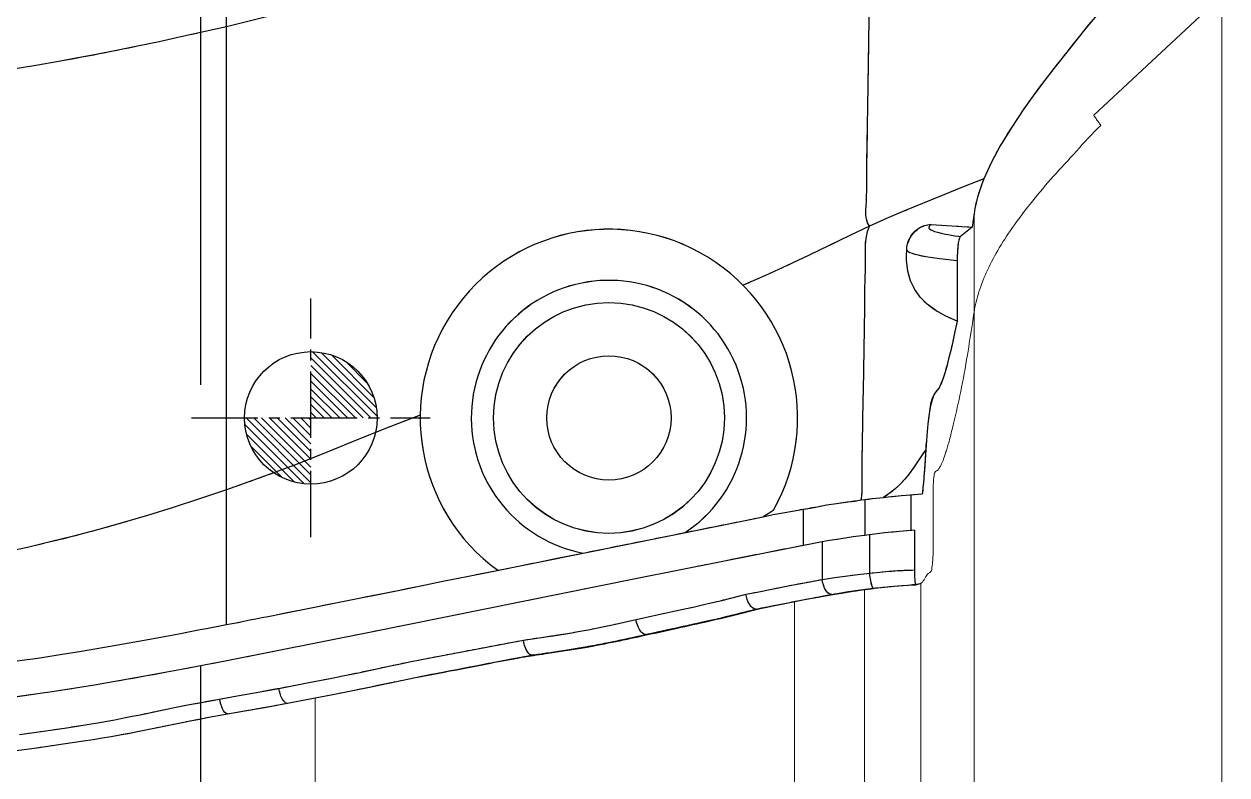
# Model space of a CAD drawing. Header units: inches. Extents: x 133169 to 134399, y -43543 to -42673.
# Drawn here: x 133832.87 to 133860.1, y -42893.86 to -42876.87 of the extents above; entities that cross this region are included whole.
import ezdxf

# ---------------------------------------------------------------- set-up
doc = ezdxf.new("R2010")
doc.units = ezdxf.units.IN
doc.header["$LTSCALE"] = 2
doc.header["$MEASUREMENT"] = 0
doc.linetypes.add('CENTER', pattern=[50.8, 31.75, -6.35, 6.35, -6.35])
doc.linetypes.add('CENTER2', pattern=[1.125, 0.75, -0.125, 0.125, -0.125])
for name, color, linetype in [('CAV-COR', 1, 'CONTINUOUS'), ('DEFAULT_1', 7, 'CENTER'), ('PIN', 4, 'CONTINUOUS')]:
    doc.layers.add(name, color=color, linetype=linetype)
doc.layers.add('PRODUCT', color=1, linetype='CONTINUOUS', lineweight=15)
doc.layers.add('枕位', color=75, linetype='CONTINUOUS', lineweight=15)

# ---------------------------------------------------------------- blocks, each defined once
blk = doc.blocks.new('20160812.091803')
at = {"layer": 'DEFAULT_1', "color": 2, "linetype": 'CENTER', "ltscale": 0.5}
blk.add_line((47.822, 0), (-47.822, 0), dxfattribs=at)
at = {"layer": 'PRODUCT', "linetype": 'ByBlock'}
for p, q in [((-42.177, -0.619), (-42.137, -0.851)), ((-41.934, -1.972), (-41.934, -1.974)), ((-41.934, -1.972), (-41.855, -2.392)), ((-41.651, -3.442), (-41.635, -3.517)), ((-40.842, -7.536), (-40.845, -7.514)), ((-39.762, -12.838), (-39.756, -12.865)), ((-37.543, -13.638), (-38.36, -13.638)), ((-38.282, -14.071), (-39.134, -14.071)), ((-38.121, -15.146), (-38.993, -15.146)), ((-37.324, -15.036), (-38.135, -15.036)), ((-31.662, -15.98), (-31.806, -15.98)), ((-31.662, -15.98), (-31.663, -15.98)), ((-39.26, -16.188), (-39.26, -16.189)), ((-38.018, -16.16), (-38.918, -16.16)), ((-37.218, -16.081), (-38.024, -16.081)), ((-31.914, -17.126), (-33.284, -17.126)), ((-31.157, -17.467), (-31.371, -17.2)), ((-30.858, -17.508), (-33.084, -17.508)), ((-21.463, -27.89), (-28.624, -20.216))]:
    blk.add_line(p, q, dxfattribs=at)
for radius in [2.613, 1.407]:
    blk.add_circle((-35.477, -9.246), radius, dxfattribs=at)
for radius, start, end in [(4.271, 240.6812, 143.872), (3.115, 213.6552, 169.1398)]:
    blk.add_arc((-35.477, -9.246), radius, start, end, dxfattribs=at)
for points, start_tangent, end_tangent in [([(-41.529, 16.168), (-42.181, 9.243), (-41.907, 5.064), (-41.117, 0.146)], (-0.207497, -0.978236), (0.187707, -0.982225)), ([(-38.961, -6.555), (-39.969, -1.534), (-41.108, 5.158), (-41.36, 8.479), (-41.11, 13.904)], (-0.197955, 0.980211), (0.128842, 0.991665)), ([(-26.619, -0.59), (-26.734, -0.074), (-26.85, 0.442), (-27.076, 1.487), (-27.287, 2.547), (-27.477, 3.622), (-27.654, 4.704), (-27.823, 5.792), (-27.979, 6.886), (-28.123, 7.987), (-28.245, 9.095), (-28.302, 9.652), (-28.354, 10.209), (-28.399, 10.767), (-28.446, 11.327), (-28.491, 11.887), (-28.467, 12.441)], (-0.213036, 0.977044), (0.151002, 0.988533)), ([(-37.101, -0.59), (-37.278, -0.068), (-37.45, 0.453), (-37.775, 1.501), (-38.073, 2.559), (-38.339, 3.625), (-38.575, 4.698), (-38.777, 5.778), (-38.943, 6.864), (-39.089, 7.955), (-39.17, 9.049), (-39.107, 10.146), (-39.044, 10.527)], (-0.321101, 0.947045), (0.188558, 0.982062)), ([(-42.317, 0.141), (-42.469, 0.893), (-42.613, 1.614), (-42.739, 2.321), (-42.848, 3.036), (-42.942, 3.706), (-43.003, 4.146)], (-0.19005, 0.981774), (-0.133926, 0.990991)), ([(-42.645, 4.092), (-42.568, 3.548)], (0.138635, -0.990344), (0.143696, -0.989622)), ([(-42.568, 3.548), (-42.497, 3.073), (-42.432, 2.65), (-42.369, 2.273), (-42.308, 1.936), (-42.25, 1.635), (-42.196, 1.364), (-42.145, 1.12), (-42.099, 0.898), (-42.056, 0.692), (-42.016, 0.497), (-41.979, 0.306), (-41.942, 0.119)], (0.143696, -0.989622), (0.186277, -0.982497)), ([(-42.351, 0.319), (-42.314, 0.128), (-42.278, -0.06), (-42.244, -0.245), (-42.211, -0.431), (-42.198, -0.501)], (0.194858, -0.980832), (0.174694, -0.984623)), ([(-42.198, -0.501), (-42.317, 0.141)], (-0.175026, 0.984564), (-0.19005, 0.981774)), ([(-41.942, 0.119), (-41.908, -0.066), (-41.874, -0.251), (-41.841, -0.438)], (0.186277, -0.982497), (0.175317, -0.984512)), ([(-41.117, 0.146), (-40.773, -1.612)], (0.187707, -0.982225), (0.194723, -0.980858)), ([(-42.198, -0.501), (-42.177, -0.619)], (0.174694, -0.984623), (0.173468, -0.984839)), ([(-42.178, -0.619), (-42.198, -0.503)], (-0.17418, 0.984714), (-0.175009, 0.984567)), ([(-42.177, -0.619), (-42.139, -0.549), (-42.015, -0.482)], (-0.16187, 0.986812), (0.94427, 0.329171)), ([(-42.015, -0.482), (-41.841, -0.438)], (0.94427, 0.329171), (0.98841, 0.151808)), ([(-41.841, -0.438), (-41.797, -0.684)], (0.175358, -0.984505), (0.174105, -0.984727)), ([(-42.14, -0.83), (-42.164, -0.693), (-42.178, -0.619)], (-0.173877, 0.984767), (-0.17418, 0.984714)), ([(-42.177, -0.619), (-42.134, -0.868), (-42.107, -1.022)], (0.17349, -0.984836), (0.173574, -0.984821)), ([(-41.797, -0.684), (-41.758, -0.904)], (0.174105, -0.984727), (0.175963, -0.984397)), ([(-40.155, -0.593), (-39.672, -0.592), (-38.562, -0.588), (-37.964, -0.589), (-37.736, -0.591), (-37.45, -0.59), (-37.101, -0.59)], (0.999996, -0.002672), (0.999992, -0.004111)), ([(-37.101, -0.59), (-36.55, -0.59), (-35.932, -0.59), (-35.27, -0.59), (-34.582, -0.59), (-33.855, -0.59), (-33.07, -0.59), (-32.203, -0.59), (-31.245, -0.59), (-30.202, -0.59), (-29.075, -0.59), (-27.874, -0.59), (-26.619, -0.59)], (1, 0.000648), (1, 0.000008)), ([(-35.41, -4.975), (-35.685, -4.258), (-36.181, -3.045), (-36.66, -1.824), (-37.101, -0.59)], (-0.342818, 0.939402), (-0.318552, 0.947905)), ([(-26.619, -0.59), (-25.68, -0.59), (-24.697, -0.59), (-23.671, -0.59), (-22.611, -0.59), (-21.524, -0.59), (-20.408, -0.59), (-19.269, -0.59), (-18.112, -0.59), (-16.939, -0.591), (-15.756, -0.59), (-14.565, -0.591), (-13.965, -0.589), (-13.359, -0.59)], (1, -0.000682), (0.999966, -0.008289)), ([(-22.276, -15.217), (-22.657, -14.019), (-23.041, -12.83), (-23.434, -11.649), (-23.828, -10.47), (-24.209, -9.275), (-24.586, -8.073), (-24.954, -6.861), (-25.305, -5.629), (-25.648, -4.388), (-25.979, -3.135), (-26.301, -1.868), (-26.619, -0.59)], (-0.302742, 0.953073), (-0.239295, 0.970947)), ([(-42.123, -0.929), (-42.137, -0.851)], (-0.172555, 0.985), (-0.172698, 0.984975)), ([(-42.107, -1.022), (-42.123, -0.929)], (-0.173692, 0.9848), (-0.172555, 0.985)), ([(-42.089, -1.121), (-42.107, -1.022)], (-0.174819, 0.984601), (-0.173692, 0.9848)), ([(-42.107, -1.022), (-42.094, -1.091), (-42.089, -1.121)], (0.173574, -0.984821), (0.174763, -0.984611)), ([(-41.758, -0.904), (-41.722, -1.103)], (0.175963, -0.984397), (0.178265, -0.983982)), ([(-42.071, -1.224), (-42.082, -1.162), (-42.089, -1.121)], (-0.175911, 0.984406), (-0.174819, 0.984601)), ([(-42.089, -1.121), (-42.071, -1.224)], (0.174763, -0.984611), (0.175997, -0.984391)), ([(-42.045, -1.369), (-42.071, -1.224)], (-0.177412, 0.984137), (-0.175911, 0.984406)), ([(-42.071, -1.224), (-42.058, -1.293)], (0.175997, -0.984391), (0.176748, -0.984256)), ([(-42.058, -1.293), (-42.045, -1.369)], (0.176748, -0.984256), (0.177536, -0.984114)), ([(-41.722, -1.103), (-41.689, -1.286), (-41.658, -1.456)], (0.178265, -0.983982), (0.181428, -0.983404)), ([(-42.032, -1.44), (-42.045, -1.369)], (-0.178125, 0.984008), (-0.177412, 0.984137)), ([(-42.045, -1.369), (-42.025, -1.476)], (0.177536, -0.984114), (0.178583, -0.983925)), ([(-41.988, -1.681), (-42.032, -1.44)], (-0.180409, 0.983592), (-0.178125, 0.984008)), ([(-42.025, -1.476), (-41.994, -1.649)], (0.178583, -0.983925), (0.180102, -0.983648)), ([(-41.658, -1.456), (-41.628, -1.618)], (0.181428, -0.983404), (0.182615, -0.983185)), ([(-41.628, -1.618), (-41.598, -1.775)], (0.182615, -0.983185), (0.183764, -0.98297)), ([(-40.773, -1.612), (-40.757, -1.691), (-39.714, -6.887)], (0.194723, -0.980858), (0.19783, -0.980236)), ([(-41.994, -1.649), (-41.965, -1.805)], (0.180102, -0.983648), (0.181313, -0.983425)), ([(-41.977, -1.742), (-41.988, -1.681)], (-0.180942, 0.983494), (-0.180409, 0.983592)), ([(-41.965, -1.805), (-41.977, -1.742)], (-0.181471, 0.983396), (-0.180942, 0.983494)), ([(-41.947, -1.904), (-41.965, -1.805)], (-0.182253, 0.983252), (-0.181471, 0.983396)), ([(-41.965, -1.805), (-41.964, -1.813), (-41.958, -1.842)], (0.181313, -0.983425), (0.181592, -0.983374)), ([(-41.958, -1.842), (-41.947, -1.904)], (0.181592, -0.983374), (0.182067, -0.983286)), ([(-41.934, -1.974), (-41.947, -1.904)], (-0.182777, 0.983154), (-0.182253, 0.983252)), ([(-41.947, -1.904), (-41.934, -1.972)], (0.182067, -0.983286), (0.182606, -0.983186)), ([(-41.934, -1.972), (-41.898, -1.895), (-41.774, -1.822), (-41.598, -1.775)], (-0.18081, 0.983518), (0.987787, 0.155809)), ([(-41.598, -1.775), (-41.574, -1.906)], (0.18454, -0.982825), (0.185452, -0.982653)), ([(-41.574, -1.906), (-41.52, -2.191)], (0.185452, -0.982653), (0.187426, -0.982279)), ([(-41.855, -2.392), (-41.781, -2.781), (-41.711, -3.139), (-41.644, -3.471)], (0.186506, -0.982454), (0.199872, -0.979822)), ([(-41.816, -2.6), (-41.855, -2.392)], (-0.187992, 0.98217), (-0.186522, 0.982451)), ([(-41.52, -2.191), (-41.495, -2.322)], (0.187426, -0.982279), (0.18837, -0.982098)), ([(-41.495, -2.322), (-41.445, -2.579)], (0.18837, -0.982098), (0.190476, -0.981692)), ([(-41.651, -3.442), (-41.723, -3.079), (-41.816, -2.6)], (-0.197595, 0.980284), (-0.187992, 0.98217)), ([(-41.445, -2.579), (-41.375, -2.934), (-41.309, -3.264)], (0.190476, -0.981692), (0.200408, -0.979713)), ([(-41.309, -3.264), (-41.288, -3.367)], (0.200408, -0.979713), (0.202707, -0.979239)), ([(-41.644, -3.471), (-41.579, -3.784)], (0.199872, -0.979822), (0.206557, -0.978435)), ([(-41.033, -6.569), (-41.213, -5.639), (-41.398, -4.667), (-41.613, -3.625), (-41.636, -3.517)], (-0.18872, 0.982031), (-0.19891, 0.980018)), ([(-41.635, -3.517), (-41.592, -3.728), (-41.411, -4.586), (-41.238, -5.446), (-41.073, -6.308), (-40.909, -7.17), (-40.842, -7.536)], (0.199029, -0.979994), (0.176499, -0.984301)), ([(-41.288, -3.367), (-41.272, -3.442)], (0.202707, -0.979239), (0.204316, -0.978905)), ([(-41.272, -3.442), (-41.244, -3.575)], (0.204316, -0.978905), (0.207049, -0.978331)), ([(-41.579, -3.784), (-41.514, -4.09), (-41.447, -4.404)], (0.206557, -0.978435), (0.207983, -0.978133)), ([(-41.244, -3.575), (-41.179, -3.879), (-41.112, -4.194)], (0.207049, -0.978331), (0.208387, -0.978047)), ([(-41.112, -4.194), (-41.041, -4.531), (-40.967, -4.898), (-40.888, -5.301), (-40.803, -5.747), (-40.709, -6.241), (-40.607, -6.773)], (0.208387, -0.978047), (0.185043, -0.98273)), ([(-41.045, -6.447), (-40.944, -6.979)], (0.188208, -0.982129), (0.184962, -0.982746)), ([(-40.903, -7.267), (-41.033, -6.569)], (-0.178283, 0.983979), (-0.18872, 0.982031)), ([(-40.607, -6.773), (-40.507, -7.313)], (0.185043, -0.98273), (0.179139, -0.983824)), ([(-38.926, -6.728), (-38.961, -6.555)], (-0.197987, 0.980205), (-0.197955, 0.980211)), ([(-38.662, -8.034), (-38.887, -6.925), (-38.926, -6.728)], (-0.198051, 0.980192), (-0.197987, 0.980205)), ([(-40.944, -6.979), (-40.869, -7.38)], (0.184962, -0.982746), (0.179689, -0.983723)), ([(-39.714, -6.887), (-39.675, -7.084), (-39.663, -7.143)], (0.19783, -0.980236), (0.197845, -0.980233)), ([(-40.819, -7.814), (-40.903, -7.267)], (-0.14585, 0.989307), (-0.163856, 0.986484)), ([(-40.865, -7.481), (-40.866, -7.476), (-40.903, -7.267)], (-0.17464, 0.984632), (-0.178283, 0.983979)), ([(-40.845, -7.514), (-40.807, -7.43), (-40.682, -7.355), (-40.508, -7.31)], (-0.132059, 0.991242), (0.991017, 0.133735)), ([(-40.507, -7.313), (-40.46, -7.629)], (0.150168, -0.98866), (0.144296, -0.989535)), ([(-39.663, -7.143), (-39.151, -9.678)], (0.197845, -0.980233), (0.197704, -0.980262)), ([(-40.869, -7.38), (-40.845, -7.514)], (0.179689, -0.983723), (0.178643, -0.983914)), ([(-40.865, -7.481), (-40.864, -7.485), (-40.842, -7.596), (-40.827, -7.667), (-40.842, -7.536)], (0.184237, -0.982882), (-0.130962, 0.991387)), ([(-40.845, -7.514), (-40.798, -7.832)], (0.149705, -0.988731), (0.144072, -0.989567)), ([(-40.561, -9.32), (-40.696, -8.609), (-40.819, -7.814)], (-0.20043, 0.979708), (-0.14585, 0.989307)), ([(-40.798, -7.832), (-40.744, -8.2)], (0.144072, -0.989567), (0.151277, -0.988491)), ([(-40.46, -7.629), (-40.406, -7.995), (-40.339, -8.408)], (0.144296, -0.989535), (0.170565, -0.985346)), ([(-38.536, -8.659), (-38.662, -8.034)], (-0.197969, 0.980208), (-0.198051, 0.980192)), ([(-40.744, -8.2), (-40.675, -8.62), (-40.598, -9.041)], (0.151277, -0.988491), (0.188995, -0.981978)), ([(-40.339, -8.408), (-40.263, -8.824), (-40.185, -9.209)], (0.170565, -0.985346), (0.204244, -0.97892)), ([(-38.405, -9.31), (-38.536, -8.659)], (-0.197804, 0.980242), (-0.197969, 0.980208)), ([(-40.598, -9.041), (-40.52, -9.432), (-40.446, -9.779), (-40.41, -9.94)], (0.188995, -0.981978), (0.217069, -0.976156)), ([(-40.185, -9.209), (-40.112, -9.553), (-40.044, -9.858)], (0.204244, -0.97892), (0.218725, -0.975787)), ([(-40.419, -9.989), (-40.561, -9.32)], (-0.213367, 0.976972), (-0.20043, 0.979708)), ([(-38.332, -9.672), (-38.342, -9.624), (-38.405, -9.31)], (-0.197677, 0.980267), (-0.197804, 0.980242)), ([(-39.151, -9.678), (-38.646, -12.184)], (0.197704, -0.980262), (0.197108, -0.980382)), ([(-38.07, -10.973), (-38.332, -9.672)], (-0.197215, 0.98036), (-0.197677, 0.980267)), ([(-40.242, -10.787), (-40.419, -9.989)], (-0.215638, 0.976473), (-0.213367, 0.976972)), ([(-40.41, -9.94), (-40.377, -10.086)], (0.217069, -0.976156), (0.218293, -0.975883)), ([(-40.377, -10.086), (-40.344, -9.997), (-40.22, -9.913), (-40.044, -9.858)], (-0.203639, 0.979046), (0.984487, 0.175456)), ([(-40.044, -9.858), (-40.011, -10.004)], (0.218721, -0.975787), (0.218842, -0.97576)), ([(-40.011, -10.004), (-39.969, -10.192), (-39.899, -10.511), (-39.832, -10.822), (-39.76, -11.151), (-39.673, -11.525), (-39.572, -11.936), (-39.469, -12.348)], (0.218842, -0.97576), (0.2419, -0.970301)), ([(-40.377, -10.086), (-40.303, -10.419), (-40.234, -10.735), (-40.167, -11.046), (-40.094, -11.377), (-40.007, -11.756), (-39.905, -12.17), (-39.803, -12.578)], (0.218262, -0.97589), (0.241569, -0.970384)), ([(-40.377, -10.086), (-40.262, -10.615), (-40.023, -11.739), (-39.926, -12.137), (-39.825, -12.535)], (0.225346, -0.974279), (0.243917, -0.969796)), ([(-40.084, -11.501), (-40.242, -10.787)], (-0.221403, 0.975182), (-0.215638, 0.976473)), ([(-37.96, -11.517), (-38.07, -10.973)], (-0.197045, 0.980394), (-0.197215, 0.98036)), ([(-39.912, -12.225), (-40.084, -11.501)], (-0.243152, 0.969988), (-0.221403, 0.975182)), ([(-37.716, -12.733), (-37.798, -12.326), (-37.96, -11.517)], (-0.19496, 0.980811), (-0.197045, 0.980394)), ([(-39.793, -12.692), (-39.912, -12.225)], (-0.245121, 0.969493), (-0.243152, 0.969988)), ([(-38.646, -12.184), (-38.586, -12.484), (-38.36, -13.638)], (0.197108, -0.980382), (0.182596, -0.983188)), ([(-39.829, -12.493), (-39.821, -12.544)], (-0.293723, 0.95589), (-0.366207, 0.930533)), ([(-39.825, -12.507), (-39.829, -12.493)], (-0.290355, 0.956919), (-0.311071, 0.950387)), ([(-39.829, -12.493), (-39.809, -12.597), (-39.795, -12.667)], (0.178254, -0.983984), (0.195004, -0.980802)), ([(-39.803, -12.58), (-39.816, -12.539), (-39.825, -12.507)], (-0.33901, 0.940783), (-0.290355, 0.956919)), ([(-39.803, -12.579), (-39.769, -12.487)], (-0.187515, 0.982262), (0.640603, 0.767872)), ([(-39.769, -12.487), (-39.645, -12.4), (-39.469, -12.345)], (0.640603, 0.767872), (0.983878, 0.178841)), ([(-39.469, -12.348), (-39.445, -12.469), (-39.418, -12.604), (-39.389, -12.75), (-39.358, -12.906), (-39.325, -13.07), (-39.291, -13.241), (-39.255, -13.424), (-39.217, -13.622)], (0.200419, -0.97971), (0.187163, -0.982329)), ([(-31.138, -15.139), (-31.417, -14.556), (-31.706, -13.962), (-32.261, -12.77), (-32.439, -12.365)], (-0.422933, 0.906161), (-0.39635, 0.9181)), ([(-39.825, -12.535), (-39.822, -12.565)], (-0.372301, 0.928112), (0.217583, -0.976042)), ([(-39.806, -12.638), (-39.82, -12.574), (-39.822, -12.565)], (-0.21747, 0.976067), (-0.2196, 0.97559)), ([(-39.794, -12.692), (-39.806, -12.638)], (-0.216108, 0.976369), (-0.21747, 0.976067)), ([(-39.803, -12.58), (-39.779, -12.696), (-39.753, -12.832), (-39.724, -12.979), (-39.692, -13.136), (-39.66, -13.299), (-39.626, -13.469), (-39.591, -13.65)], (0.198584, -0.980084), (0.190039, -0.981776)), ([(-39.795, -12.667), (-39.788, -12.704), (-39.777, -12.76)], (0.195004, -0.980802), (0.187086, -0.982344)), ([(-39.756, -12.865), (-39.765, -12.824), (-39.777, -12.768), (-39.791, -12.705), (-39.794, -12.692)], (-0.209813, 0.977742), (-0.216108, 0.976369)), ([(-39.777, -12.76), (-39.762, -12.838)], (0.187086, -0.982344), (0.201, -0.979591)), ([(-37.666, -12.989), (-37.716, -12.733)], (-0.192034, 0.981388), (-0.19496, 0.980811)), ([(-37.568, -12.97), (-37.645, -12.853), (-37.716, -12.733)], (-0.567097, 0.823651), (-0.49523, 0.868762)), ([(-39.738, -12.952), (-39.762, -12.838)], (-0.203776, 0.979017), (-0.206753, 0.978393)), ([(-37.625, -13.199), (-37.666, -12.989)], (-0.188682, 0.982038), (-0.192034, 0.981388)), ([(-37.543, -13.638), (-37.625, -13.199)], (-0.178894, 0.983868), (-0.188682, 0.982038)), ([(-39.536, -13.989), (-39.644, -13.42)], (-0.177532, 0.984115), (-0.192206, 0.981355)), ([(-39.591, -13.65), (-39.553, -13.847), (-39.513, -14.062), (-39.471, -14.291)], (0.190039, -0.981776), (0.174058, -0.984735)), ([(-39.217, -13.622), (-39.176, -13.838), (-39.134, -14.071)], (0.187163, -0.982329), (0.174326, -0.984688)), ([(-38.36, -13.638), (-38.141, -14.985), (-38.135, -15.036)], (0.1826, -0.983187), (0.129641, -0.991561)), ([(-37.467, -14.071), (-37.543, -13.638)], (-0.165756, 0.986167), (-0.178894, 0.983868)), ([(-39.51, -14.136), (-39.536, -13.989)], (-0.172807, 0.984956), (-0.177532, 0.984115)), ([(-39.449, -14.497), (-39.51, -14.136)], (-0.159868, 0.987138), (-0.172807, 0.984956)), ([(-39.471, -14.291), (-39.433, -14.2), (-39.309, -14.119), (-39.134, -14.071)], (-0.134043, 0.990976), (0.990869, 0.134828)), ([(-39.134, -14.071), (-39.092, -14.353), (-39.056, -14.621), (-39.023, -14.88), (-38.993, -15.146)], (0.1547, -0.987961), (0.104062, -0.994571)), ([(-37.392, -14.546), (-37.467, -14.071)], (-0.147461, 0.989068), (-0.165756, 0.986167)), ([(-39.471, -14.291), (-39.43, -14.536), (-39.394, -14.77), (-39.362, -14.997), (-39.332, -15.227)], (0.174057, -0.984736), (0.117359, -0.99309)), ([(-39.367, -15.043), (-39.449, -14.497)], (-0.138148, 0.990412), (-0.159868, 0.987138)), ([(-37.366, -14.722), (-37.392, -14.546)], (-0.139676, 0.990197), (-0.147461, 0.989068)), ([(-37.324, -15.036), (-37.345, -14.877), (-37.366, -14.722)], (-0.124816, 0.99218), (-0.139676, 0.990197)), ([(-37.334, -14.955), (-37.215, -14.972), (-37.079, -14.979), (-37.005, -14.98)], (0.979934, -0.199324), (0.99998, -0.006266)), ([(-39.305, -15.536), (-39.367, -15.043)], (-0.105578, 0.994411), (-0.138148, 0.990412)), ([(-39.332, -15.227), (-39.287, -15.201), (-39.162, -15.171), (-38.993, -15.146)], (0.026689, 0.999644), (0.99329, 0.115652)), ([(-39.332, -15.227), (-39.309, -15.446)], (0.117299, -0.993097), (0.100039, -0.994984)), ([(-38.993, -15.146), (-38.968, -15.376)], (0.117042, -0.993127), (0.099746, -0.995013)), ([(-38.135, -15.036), (-38.024, -16.081)], (0.129641, -0.991561), (0.081883, -0.996642)), ([(-37.311, -15.146), (-37.324, -15.036)], (-0.119662, 0.992815), (-0.124816, 0.99218)), ([(-37.258, -15.63), (-37.311, -15.146)], (-0.098064, 0.99518), (-0.119662, 0.992815)), ([(-37.005, -14.98), (-36.767, -14.978), (-36.207, -14.981), (-35.698, -14.989), (-35.11, -14.999), (-34.865, -15.004), (-34.58, -15.009), (-34.23, -15.014), (-33.84, -15.02), (-33.41, -15.027), (-32.936, -15.035), (-32.673, -15.038), (-32.393, -15.042), (-32.099, -15.049), (-31.796, -15.051), (-31.482, -15.057), (-31.315, -15.083), (-31.138, -15.139)], (0.99998, -0.006266), (0.923868, -0.382712)), ([(-31.138, -15.139), (-31.016, -15.081), (-30.877, -15.06), (-30.571, -15.071), (-30.261, -15.079), (-29.95, -15.08), (-29.635, -15.085), (-29.315, -15.092), (-28.655, -15.101), (-27.945, -15.113), (-27.201, -15.124), (-26.429, -15.136), (-25.634, -15.149), (-24.814, -15.161), (-23.981, -15.174), (-23.138, -15.193), (-22.712, -15.208), (-22.276, -15.217)], (0.805859, 0.592107), (0.999972, -0.007536)), ([(-30.707, -16.135), (-30.72, -16.105), (-30.92, -15.627), (-31.138, -15.139)], (-0.383047, 0.923729), (-0.423352, 0.905965)), ([(-39.309, -15.446), (-39.29, -15.644), (-39.276, -15.829), (-39.266, -16.008)], (0.100039, -0.994984), (0.04441, -0.999013)), ([(-38.968, -15.376), (-38.949, -15.584), (-38.934, -15.778), (-38.924, -15.969)], (0.099746, -0.995013), (0.042689, -0.999088)), ([(-36.982, -15.832), (-37.112, -15.688), (-37.275, -15.459)], (-0.703038, 0.711152), (-0.529049, 0.848592)), ([(-39.267, -16.008), (-39.305, -15.536)], (-0.051944, 0.99865), (-0.105578, 0.994411)), ([(-37.242, -15.792), (-37.258, -15.63)], (-0.09117, 0.995835), (-0.098064, 0.99518)), ([(-39.266, -16.008), (-39.26, -16.188)], (0.04441, -0.999013), (0.029169, -0.999574)), ([(-39.26, -16.188), (-39.265, -16.042)], (-0.028172, 0.999603), (-0.047284, 0.998882)), ([(-38.924, -15.969), (-38.918, -16.16)], (0.042689, -0.999088), (0.027821, -0.999613)), ([(-37.218, -16.081), (-37.242, -15.792)], (-0.079344, 0.996847), (-0.09117, 0.995835)), ([(-36.196, -16.414), (-36.568, -16.166), (-36.92, -15.892), (-36.982, -15.832)], (-0.824372, 0.566048), (-0.703038, 0.711152)), ([(-33.284, -17.126), (-32.9, -16.449), (-32.374, -16.071), (-31.824, -15.979)], (0.36577, 0.930705), (0.999997, -0.002349)), ([(-31.662, -15.983), (-31.708, -16.014), (-31.768, -16.167), (-31.822, -16.415), (-31.87, -16.737), (-31.914, -17.126)], (-0.978827, -0.204687), (-0.099848, -0.995003)), ([(-31.662, -15.98), (-31.419, -16.038)], (0.999996, -0.002967), (0.892402, -0.451241)), ([(-31.419, -16.038), (-31.222, -16.202), (-31.147, -16.324)], (0.892402, -0.451241), (0.443872, -0.89609)), ([(-38.918, -16.16), (-39.089, -16.164), (-39.214, -16.175), (-39.26, -16.189)], (-1, 0), (0.041511, -0.999138)), ([(-39.26, -16.189), (-39.25, -16.236), (-39.232, -16.28), (-39.21, -16.321), (-39.168, -16.358), (-39.11, -16.393), (-39.055, -16.426), (-39.015, -16.456), (-38.99, -16.485), (-38.945, -16.535)], (0.041511, -0.999138), (0.833361, -0.552729)), ([(-38.024, -16.081), (-38.018, -16.16)], (0.081883, -0.996642), (0.07859, -0.996907)), ([(-37.211, -16.16), (-37.218, -16.081)], (-0.076195, 0.997093), (-0.079344, 0.996847)), ([(-37.199, -16.333), (-37.211, -16.16)], (-0.069386, 0.99759), (-0.076195, 0.997093)), ([(-31.147, -16.324), (-31.111, -16.423), (-31.1, -16.539)], (0.444499, -0.895779), (-0.063857, -0.997959)), ([(-30.066, -17.731), (-30.325, -17.068), (-30.707, -16.135)], (-0.355672, 0.934611), (-0.383047, 0.923729)), ([(-38.945, -16.535), (-38.866, -16.556)], (0.833361, -0.552729), (0.988006, -0.154413)), ([(-38.866, -16.556), (-38.693, -16.574), (-38.434, -16.583), (-38.178, -16.585), (-37.945, -16.585), (-37.736, -16.585), (-37.547, -16.585), (-37.376, -16.585), (-37.221, -16.585), (-37.076, -16.585), (-36.943, -16.588), (-36.835, -16.597)], (0.98799, -0.154518), (0.994478, -0.104946)), ([(-36.196, -16.414), (-36.433, -16.399), (-36.66, -16.385), (-36.87, -16.37), (-37.053, -16.353), (-37.199, -16.333)], (-0.997914, 0.064559), (-0.986389, 0.164428)), ([(-36.835, -16.597), (-36.733, -16.615), (-36.69, -16.636), (-36.663, -16.681), (-36.637, -16.703), (-36.604, -16.726), (-36.566, -16.749), (-36.517, -16.774), (-36.458, -16.8), (-36.384, -16.827), (-36.294, -16.857), (-36.192, -16.89), (-36.072, -16.925), (-35.934, -16.962), (-35.779, -17.002), (-35.603, -17.045)], (0.994442, -0.105284), (0.972448, -0.233121)), ([(-33.284, -17.126), (-33.948, -16.981), (-34.466, -16.844), (-34.795, -16.716), (-34.957, -16.597), (-35.381, -16.492), (-36.196, -16.414)], (-0.980857, 0.194731), (-0.997897, 0.064815)), ([(-31.1, -16.539), (-31.18, -16.488), (-31.252, -16.611)], (-0.466764, 0.884382), (-0.252809, -0.967516)), ([(-31.1, -16.539), (-31.119, -16.842), (-31.138, -17.152), (-31.157, -17.467)], (-0.063857, -0.997959), (-0.059504, -0.998228)), ([(-31.252, -16.611), (-31.315, -16.859), (-31.371, -17.2)], (-0.252809, -0.967516), (-0.136524, -0.990637)), ([(-35.603, -17.045), (-34.88, -17.206), (-34.052, -17.358), (-33.338, -17.471)], (0.972462, -0.23306), (0.988905, -0.148552)), ([(-31.371, -17.2), (-31.409, -17.177), (-31.482, -17.158), (-31.591, -17.142), (-31.738, -17.131), (-31.914, -17.126)], (-0.624346, 0.781148), (-1, 0)), ([(-33.338, -17.471), (-33.084, -17.508)], (0.988905, -0.148552), (0.989495, -0.144567)), ([(-33.084, -17.508), (-32.623, -17.618), (-32.132, -17.811), (-31.626, -18.08), (-31.105, -18.422), (-30.568, -18.831), (-30.012, -19.301), (-29.439, -19.824), (-28.855, -20.378)], (0.989495, -0.144567), (0.677695, -0.735343)), ([(-30.858, -17.508), (-30.958, -17.495), (-31.058, -17.481), (-31.157, -17.467)], (-0.990688, 0.136153), (-0.990434, 0.137991)), ([(-30.066, -17.731), (-30.475, -17.589), (-30.858, -17.508)], (-0.926547, 0.376178), (-0.990688, 0.136153)), ([(-23.594, -23.115), (-24.732, -21.832), (-26.104, -20.512), (-27.564, -19.317), (-28.914, -18.349), (-30.066, -17.731)], (-0.63497, 0.772536), (-0.926533, 0.376214)), ([(-28.855, -20.378), (-28.778, -20.324), (-28.701, -20.27), (-28.624, -20.216)], (0.816874, 0.576816), (0.822035, 0.569437))]:
    blk.add_spline(points, degree=3, dxfattribs=dict(at, start_tangent=start_tangent, end_tangent=end_tangent))

msp = doc.modelspace()

# ---------------------------------------------------------------- hatches: boundary and pattern name
at = {"layer": 'PIN', "linetype": 'Continuous'}
h = msp.add_hatch(dxfattribs=at)
h.set_pattern_fill('ANSI31', color=3, angle=90, style=0)
h.set_pattern_definition([(135, (134044.64606, -42900.02196), (-0.08838835, -0.08838835), [])])
h.paths.add_polyline_path([(133839.364, -42885.782), (133837.864, -42885.782, 0.414214), (133839.364, -42887.282)])
h.paths.add_polyline_path([(133839.364, -42884.282), (133839.364, -42885.782), (133840.864, -42885.782, 0.414214)])

# ---------------------------------------------------------------- linework, layer by layer
at = {"layer": 'CAV-COR', "linetype": 'ByBlock'}
for p, q in [((133851.968, -42878.738), (133852.035, -42874.507)), ((133837.454, -42876.925), (133836.425, -42877.155)), ((133833.182, -42877.793), (133832.356, -42877.929)), ((133851.957, -42879.581), (133851.968, -42878.738)), ((133851.947, -42880.012), (133851.957, -42879.581)), ((133854.372, -42881.163), (133854.331, -42881.463)), ((133852.003, -42881.444), (133851.561, -42881.654)), ((133853.403, -42881.406), (133854.331, -42881.463)), ((133854.331, -42881.463), (133854.064, -42881.677)), ((133852.844, -42882.13), (133852.851, -42881.946)), ((133852.878, -42882.014), (133852.917, -42882.034)), ((133853.99, -42882.22), (133853.99, -42883.59)), ((133851.869, -42885.168), (133851.898, -42883.293)), ((133851.864, -42885.376), (133851.869, -42885.168)), ((133851.847, -42886.35), (133851.864, -42885.376)), ((133851.843, -42886.696), (133851.847, -42886.35)), ((133853.278, -42886.502), (133853.249, -42886.966)), ((133837.455, -42887.562), (133837.454, -42887.407)), ((133837.454, -42888.119), (133837.455, -42887.562)), ((133851.9, -42887.63), (133851.9, -42888.44)), ((133852.945, -42887.523), (133852.945, -42888.33)), ((133849.597, -42888.022), (133849.824, -42887.972)), ((133850.502, -42887.849), (133850.502, -42888.666)), ((133837.452, -42888.502), (133837.454, -42888.119)), ((133853.024, -42888.324), (133853.024, -42889.223)), ((133837.452, -42888.79), (133837.452, -42888.502)), ((133850.935, -42888.588), (133850.935, -42889.44)), ((133852.01, -42888.426), (133852.01, -42889.299)), ((133837.457, -42890.247), (133837.452, -42888.79)), ((133843.316, -42889.289), (133845.523, -42888.842)), ((133851.217, -42889.398), (133851.397, -42889.373)), ((133851.397, -42889.373), (133851.572, -42889.35)), ((133851.572, -42889.35), (133851.744, -42889.329)), ((133851.744, -42889.329), (133852.089, -42889.29)), ((133846.751, -42889.415), (133840.692, -42890.637)), ((133849.468, -42889.724), (133850.165, -42889.585)), ((133850.165, -42889.585), (133850.418, -42889.536)), ((133850.418, -42889.536), (133850.702, -42889.482)), ((133850.702, -42889.482), (133850.935, -42889.44)), ((133851.634, -42889.7), (133851.785, -42889.678)), ((133852.198, -42889.632), (133852.348, -42889.616)), ((133852.348, -42889.616), (133852.496, -42889.601)), ((133852.496, -42889.601), (133852.568, -42889.594)), ((133852.568, -42889.594), (133852.768, -42889.576)), ((133852.768, -42889.576), (133852.882, -42889.566)), ((133848.662, -42889.912), (133849.212, -42889.774)), ((133849.212, -42889.774), (133849.333, -42889.75)), ((133849.333, -42889.75), (133849.468, -42889.724)), ((133849.418, -42890.117), (133850.575, -42889.887)), ((133850.453, -42889.908), (133850.711, -42889.859)), ((133850.711, -42889.859), (133851, -42889.804)), ((133851, -42889.804), (133851.155, -42889.776)), ((133851.479, -42889.723), (133851.634, -42889.7)), ((133847.164, -42890.251), (133847.792, -42890.114)), ((133847.792, -42890.114), (133848.015, -42890.065)), ((133848.015, -42890.065), (133848.26, -42890.009)), ((133848.756, -42890.28), (133849.176, -42890.178)), ((133849.034, -42890.211), (133849.307, -42890.143)), ((133849.176, -42890.178), (133849.418, -42890.117)), ((133849.307, -42890.143), (133849.443, -42890.109)), ((133849.425, -42890.114), (133849.418, -42890.117)), ((133849.431, -42890.112), (133849.425, -42890.114)), ((133849.444, -42890.108), (133849.519, -42890.093)), ((133849.519, -42890.093), (133849.649, -42890.068)), ((133837.457, -42890.46), (133837.457, -42890.247)), ((133846.523, -42890.394), (133847.164, -42890.251)), ((133847.599, -42890.539), (133848.126, -42890.425)), ((133848.362, -42890.373), (133848.685, -42890.298)), ((133848.62, -42890.313), (133848.932, -42890.239)), ((133835.722, -42890.792), (133836.089, -42890.723)), ((133844.177, -42890.813), (133844.732, -42890.731)), ((133846.769, -42890.724), (133847.283, -42890.609)), ((133846.95, -42890.683), (133847.146, -42890.64)), ((133847.146, -42890.64), (133847.409, -42890.583)), ((133834.132, -42891.069), (133834.865, -42890.945)), ((133834.865, -42890.945), (133835.722, -42890.792)), ((133842.026, -42891.221), (133843.458, -42890.947)), ((133843.458, -42890.947), (133843.816, -42890.879)), ((133843.816, -42890.879), (133844.177, -42890.813)), ((133844.945, -42891.068), (133845.304, -42891.012)), ((133833.883, -42891.109), (133834.132, -42891.069)), ((133841.395, -42891.347), (133841.636, -42891.298)), ((133841.636, -42891.298), (133842.026, -42891.221)), ((133843.022, -42891.408), (133843.94, -42891.232)), ((133843.716, -42891.275), (133844.411, -42891.146)), ((133844.17, -42891.19), (133844.378, -42891.152)), ((133844.411, -42891.146), (133844.4, -42891.148)), ((133840.128, -42891.615), (133840.439, -42891.55)), ((133840.439, -42891.55), (133841.167, -42891.394)), ((133841.167, -42891.394), (133841.395, -42891.347)), ((133838.639, -42891.904), (133839.317, -42891.775)), ((133839.317, -42891.775), (133839.798, -42891.681)), ((133839.798, -42891.681), (133840.128, -42891.615)), ((133840.653, -42891.885), (133841.443, -42891.719)), ((133837.054, -42892.191), (133837.698, -42892.076)), ((133837.698, -42892.076), (133838.091, -42892.005)), ((133838.091, -42892.005), (133838.639, -42891.904)), ((133838.715, -42892.262), (133839.464, -42892.121)), ((133835.5, -42892.501), (133836.238, -42892.348)), ((133836.238, -42892.348), (133836.431, -42892.309)), ((133836.431, -42892.309), (133836.621, -42892.272)), ((133836.621, -42892.272), (133836.807, -42892.237)), ((133836.807, -42892.237), (133837.054, -42892.191)), ((133837.824, -42892.422), (133838.312, -42892.336)), ((133838.312, -42892.336), (133838.715, -42892.262)), ((133834.344, -42892.716), (133834.591, -42892.675)), ((133834.928, -42892.614), (133835.133, -42892.575)), ((133835.133, -42892.575), (133835.323, -42892.537)), ((133835.323, -42892.537), (133835.5, -42892.501)), ((133836.803, -42892.606), (133837.054, -42892.559)), ((133837.054, -42892.559), (133837.394, -42892.498)), ((133837.394, -42892.498), (133837.824, -42892.422)), ((133832.772, -42892.951), (133833.316, -42892.873)), ((133833.316, -42892.873), (133833.791, -42892.803)), ((133833.791, -42892.803), (133834.078, -42892.759)), ((133834.078, -42892.759), (133834.344, -42892.716)), ((133833.162, -42893.248), (133833.761, -42893.163)), ((133833.761, -42893.163), (133834.22, -42893.095))]:
    msp.add_line(p, q, dxfattribs=at)
for points in [[(133837.454, -42887.407), (133837.455, -42865.062), (133837.453, -42863.095)], [(133852.081, -42872.581), (133850.394, -42873.119), (133848.759, -42873.658), (133847.165, -42874.188), (133845.602, -42874.684), (133844.064, -42875.159), (133842.481, -42875.614), (133840.844, -42876.063), (133839.169, -42876.497), (133837.454, -42876.925)], [(133859.979, -42873.899), (133859.561, -42874.253), (133859.132, -42874.632), (133858.696, -42875.038), (133858.253, -42875.474), (133857.809, -42875.937), (133857.376, -42876.41), (133856.959, -42876.894), (133856.56, -42877.388), (133856.181, -42877.87), (133855.826, -42878.335), (133855.501, -42878.788), (133855.213, -42879.22), (133854.966, -42879.625), (133854.759, -42880.009), (133854.595, -42880.371)], [(133836.425, -42877.155), (133835.929, -42877.265), (133835.443, -42877.368), (133834.969, -42877.466), (133834.506, -42877.557), (133834.053, -42877.641), (133833.612, -42877.72), (133833.182, -42877.793)], [(133851.943, -42880.524), (133851.944, -42880.277), (133851.945, -42880.147), (133851.947, -42880.012)], [(133854.595, -42880.371), (133854.114, -42880.559), (133853.653, -42880.743), (133852.796, -42881.097)], [(133854.595, -42880.371), (133854.541, -42880.511), (133854.494, -42880.647), (133854.453, -42880.781), (133854.42, -42880.911), (133854.393, -42881.039), (133854.372, -42881.163)], [(133852.003, -42881.444), (133851.961, -42881.369), (133851.936, -42881.285), (133851.924, -42881.191), (133851.923, -42881.09), (133851.928, -42880.983), (133851.935, -42880.872), (133851.94, -42880.759), (133851.943, -42880.643), (133851.943, -42880.524)], [(133852.796, -42881.097), (133852.395, -42881.267), (133852.003, -42881.444)], [(133851.914, -42881.939), (133851.919, -42881.807), (133851.935, -42881.681), (133851.963, -42881.56), (133852.003, -42881.444)], [(133852.851, -42881.946), (133852.855, -42881.912), (133852.861, -42881.877), (133852.87, -42881.843), (133852.881, -42881.807), (133852.894, -42881.772), (133852.91, -42881.737), (133852.929, -42881.703), (133852.949, -42881.669), (133852.972, -42881.636), (133852.998, -42881.604), (133853.026, -42881.573), (133853.056, -42881.544), (133853.09, -42881.516), (133853.126, -42881.489), (133853.164, -42881.466), (133853.189, -42881.452)], [(133853.189, -42881.452), (133853.204, -42881.446), (133853.246, -42881.429), (133853.287, -42881.416), (133853.327, -42881.409), (133853.366, -42881.405), (133853.403, -42881.406)], [(133853.403, -42881.406), (133853.367, -42881.434), (133853.35, -42881.46), (133853.352, -42881.486), (133853.375, -42881.511), (133853.419, -42881.535), (133853.475, -42881.558), (133853.545, -42881.58), (133853.629, -42881.601), (133853.723, -42881.621), (133853.826, -42881.64), (133853.94, -42881.659), (133854.064, -42881.677)], [(133851.561, -42881.654), (133850.629, -42882.107), (133850.147, -42882.334), (133849.653, -42882.558), (133849.148, -42882.78)], [(133854.064, -42881.677), (133854.056, -42881.685), (133854.049, -42881.698), (133854.042, -42881.714), (133854.035, -42881.735), (133854.028, -42881.759), (133854.022, -42881.788), (133854.016, -42881.82), (133854.011, -42881.856), (133854.006, -42881.897), (133854.002, -42881.942), (133853.998, -42881.991), (133853.995, -42882.044), (133853.992, -42882.099), (133853.991, -42882.158), (133853.99, -42882.22)], [(133851.914, -42882.369), (133851.915, -42882.22), (133851.914, -42881.939)], [(133852.917, -42882.034), (133852.969, -42882.054), (133853.032, -42882.074), (133853.105, -42882.092), (133853.187, -42882.11), (133853.279, -42882.128), (133853.379, -42882.144), (133853.486, -42882.16), (133853.601, -42882.176), (133853.724, -42882.191), (133853.854, -42882.206), (133853.99, -42882.22)], [(133853.99, -42883.59), (133853.732, -42883.477), (133853.506, -42883.349), (133853.313, -42883.205), (133853.154, -42883.048), (133853.029, -42882.876), (133852.935, -42882.68), (133852.873, -42882.458), (133852.845, -42882.214), (133852.844, -42882.13)], [(133851.898, -42883.293), (133851.904, -42882.833), (133851.907, -42882.677), (133851.914, -42882.369)], [(133853.99, -42883.59), (133853.941, -42883.827), (133853.892, -42884.049), (133853.845, -42884.254), (133853.798, -42884.444), (133853.753, -42884.618), (133853.708, -42884.771), (133853.664, -42884.901), (133853.622, -42885.01), (133853.58, -42885.1), (133853.539, -42885.157), (133853.499, -42885.196), (133853.461, -42885.263), (133853.424, -42885.37), (133853.388, -42885.507), (133853.356, -42885.686), (133853.327, -42885.914), (133853.301, -42886.186), (133853.278, -42886.502)], [(133841.839, -42885.716), (133841.148, -42885.981), (133840.447, -42886.265), (133839.73, -42886.559), (133838.993, -42886.85), (133838.233, -42887.134), (133837.454, -42887.407)], [(133853.278, -42886.502), (133853.185, -42886.64), (133853.094, -42886.779), (133853.001, -42886.915), (133852.906, -42887.046), (133852.805, -42887.171), (133852.696, -42887.288), (133852.578, -42887.395), (133852.454, -42887.493), (133852.323, -42887.581)], [(133851.842, -42887.024), (133851.842, -42886.864), (133851.843, -42886.696)], [(133851.819, -42887.64), (133851.833, -42887.546), (133851.841, -42887.436), (133851.844, -42887.311), (133851.842, -42887.024)], [(133853.249, -42886.966), (133853.24, -42887.109), (133853.234, -42887.176), (133853.229, -42887.24), (133853.223, -42887.302), (133853.217, -42887.359), (133853.211, -42887.411), (133853.204, -42887.46), (133853.197, -42887.504)], [(133837.454, -42887.407), (133836.841, -42887.614), (133836.246, -42887.809), (133835.664, -42887.99), (133835.094, -42888.159), (133834.539, -42888.316), (133833.996, -42888.46), (133833.467, -42888.591), (133832.951, -42888.712), (133832.448, -42888.822), (133831.958, -42888.923), (133831.481, -42889.014), (133831.016, -42889.094), (133830.562, -42889.166)], [(133852.731, -42887.542), (133852.833, -42887.532), (133852.93, -42887.524), (133853.197, -42887.504)], [(133849.824, -42887.972), (133850.046, -42887.93), (133850.263, -42887.893), (133850.473, -42887.858), (133850.674, -42887.823), (133850.862, -42887.785), (133851.037, -42887.751), (133851.205, -42887.725)], [(133851.205, -42887.725), (133851.524, -42887.684), (133851.675, -42887.664), (133851.819, -42887.64)], [(133851.819, -42887.64), (133851.904, -42887.631), (133851.989, -42887.62), (133852.073, -42887.609), (133852.156, -42887.598), (133852.239, -42887.589), (133852.323, -42887.581)], [(133852.323, -42887.581), (133852.428, -42887.569), (133852.529, -42887.559), (133852.731, -42887.542)], [(133845.523, -42888.842), (133849.309, -42888.08), (133849.597, -42888.022)], [(133849.834, -42887.874), (133849.795, -42887.9), (133849.756, -42887.926), (133849.717, -42887.951), (133849.677, -42887.975), (133849.637, -42887.999), (133849.597, -42888.022)], [(133853.024, -42888.324), (133852.852, -42888.338), (133852.682, -42888.353), (133852.513, -42888.37), (133852.344, -42888.387), (133852.177, -42888.406), (133852.01, -42888.426)], [(133850.935, -42888.588), (133849.489, -42888.871), (133846.751, -42889.415)], [(133852.01, -42888.426), (133851.823, -42888.451), (133851.638, -42888.477), (133851.457, -42888.503), (133851.278, -42888.531), (133851.104, -42888.559), (133850.935, -42888.588)], [(133841.856, -42889.584), (133842.314, -42889.489), (133843.316, -42889.289)], [(133850.935, -42889.44), (133851.03, -42889.425), (133851.124, -42889.411), (133851.217, -42889.398)], [(133852.091, -42889.638), (133852.083, -42889.633), (133852.074, -42889.617), (133852.065, -42889.592), (133852.055, -42889.558), (133852.045, -42889.517), (133852.035, -42889.468), (133852.026, -42889.415), (133852.017, -42889.358), (133852.01, -42889.299)], [(133852.089, -42889.29), (133852.166, -42889.281), (133852.24, -42889.274), (133852.312, -42889.267), (133852.38, -42889.26), (133852.448, -42889.255), (133852.514, -42889.249), (133852.578, -42889.244), (133852.642, -42889.24), (133852.706, -42889.236), (133852.77, -42889.233), (133852.833, -42889.23), (133852.897, -42889.227), (133852.96, -42889.225), (133853.024, -42889.223)], [(133853.024, -42889.223), (133853.024, -42889.286), (133853.026, -42889.343), (133853.028, -42889.395), (133853.031, -42889.443), (133853.034, -42889.486), (133853.039, -42889.52), (133853.043, -42889.544), (133853.044, -42889.548)], [(133840.572, -42889.84), (133840.774, -42889.8), (133841.413, -42889.671)], [(133841.413, -42889.671), (133841.633, -42889.628), (133841.856, -42889.584)], [(133850.575, -42889.887), (133850.843, -42889.837), (133851.11, -42889.79), (133851.374, -42889.746), (133851.636, -42889.706), (133851.896, -42889.669)], [(133851.155, -42889.777), (133851.125, -42889.775), (133851.094, -42889.762), (133851.064, -42889.739), (133851.034, -42889.706), (133851.007, -42889.664), (133850.983, -42889.615), (133850.962, -42889.56), (133850.946, -42889.501), (133850.935, -42889.44)], [(133851.785, -42889.678), (133851.937, -42889.657), (133852.014, -42889.648), (133852.091, -42889.638)], [(133851.896, -42889.669), (133851.971, -42889.659), (133852.046, -42889.649), (133852.122, -42889.64), (133852.198, -42889.632)], [(133852.882, -42889.566), (133852.933, -42889.561), (133852.978, -42889.556), (133853.019, -42889.551), (133853.055, -42889.547), (133853.086, -42889.542), (133853.113, -42889.538), (133853.134, -42889.535), (133853.151, -42889.531), (133853.164, -42889.528), (133853.172, -42889.524)], [(133838.395, -42890.274), (133838.689, -42890.217), (133840.572, -42889.84)], [(133848.26, -42890.009), (133848.389, -42889.979), (133848.662, -42889.912)], [(133849.443, -42890.109), (133849.413, -42890.109), (133849.382, -42890.097), (133849.351, -42890.075), (133849.32, -42890.042), (133849.291, -42890), (133849.264, -42889.95), (133849.241, -42889.895), (133849.222, -42889.836), (133849.209, -42889.775)], [(133851.155, -42889.776), (133851.238, -42889.762), (133851.319, -42889.748), (133851.4, -42889.735), (133851.479, -42889.723)], [(133849.444, -42890.108), (133849.442, -42890.109), (133849.439, -42890.11), (133849.437, -42890.111), (133849.434, -42890.112), (133849.431, -42890.112)], [(133836.71, -42890.602), (133836.856, -42890.575), (133837.005, -42890.548), (133837.155, -42890.52), (133837.305, -42890.491), (133837.457, -42890.46)], [(133837.457, -42890.46), (133837.587, -42890.438), (133837.718, -42890.411), (133837.851, -42890.383), (133837.983, -42890.356), (133838.116, -42890.33), (133838.253, -42890.303), (133838.395, -42890.274)], [(133844.732, -42890.731), (133844.859, -42890.712), (133844.993, -42890.691), (133845.133, -42890.668), (133845.272, -42890.645), (133845.412, -42890.62), (133845.551, -42890.594), (133845.688, -42890.569), (133845.82, -42890.543), (133846.074, -42890.491)], [(133846.074, -42890.491), (133846.192, -42890.466), (133846.523, -42890.394)], [(133846.95, -42890.683), (133846.922, -42890.683), (133846.892, -42890.672), (133846.861, -42890.649), (133846.831, -42890.617), (133846.803, -42890.575), (133846.777, -42890.526), (133846.754, -42890.47), (133846.736, -42890.411), (133846.722, -42890.349)], [(133847.283, -42890.609), (133847.67, -42890.527), (133848.436, -42890.356)], [(133840.692, -42890.637), (133837.463, -42891.28), (133836.439, -42891.476), (133835.439, -42891.659), (133834.466, -42891.829), (133833.513, -42891.981), (133832.591, -42892.112), (133831.694, -42892.225), (133830.794, -42892.318), (133829.886, -42892.393), (133828.979, -42892.447), (133828.061, -42892.479), (133827.128, -42892.488), (133826.187, -42892.475), (133825.248, -42892.434), (133824.312, -42892.367), (133823.379, -42892.273), (133822.46, -42892.152), (133821.555, -42892.004), (133820.665, -42891.829), (133819.789, -42891.627)], [(133836.089, -42890.723), (133836.256, -42890.694), (133836.412, -42890.666), (133836.71, -42890.602)], [(133845.304, -42891.012), (133845.484, -42890.982), (133845.665, -42890.95), (133845.846, -42890.916), (133846.029, -42890.88), (133846.212, -42890.843), (133846.397, -42890.805), (133846.769, -42890.724)], [(133844.378, -42891.151), (133844.35, -42891.149), (133844.322, -42891.136), (133844.294, -42891.112), (133844.267, -42891.079), (133844.241, -42891.037), (133844.219, -42890.988), (133844.2, -42890.933), (133844.184, -42890.874), (133844.174, -42890.813)], [(133831.698, -42891.415), (133831.924, -42891.388), (133832.156, -42891.358), (133832.394, -42891.327), (133832.881, -42891.262)], [(133832.881, -42891.262), (133833.131, -42891.226), (133833.883, -42891.109)], [(133844.411, -42891.146), (133844.589, -42891.121), (133844.945, -42891.068)], [(133841.443, -42891.719), (133841.837, -42891.637), (133842.232, -42891.558), (133842.627, -42891.482), (133843.022, -42891.408)], [(133838.733, -42892.17), (133838.709, -42892.129), (133838.686, -42892.079), (133838.667, -42892.024), (133838.651, -42891.965), (133838.639, -42891.904)], [(133839.464, -42892.121), (133839.861, -42892.044), (133840.653, -42891.885)], [(133837.483, -42892.483), (133837.46, -42892.481), (133837.437, -42892.468), (133837.413, -42892.445), (133837.389, -42892.412), (133837.367, -42892.37), (133837.346, -42892.321), (133837.328, -42892.266), (133837.313, -42892.207), (133837.302, -42892.146)], [(133838.785, -42892.226), (133838.759, -42892.203), (133838.733, -42892.17)], [(133834.591, -42892.675), (133834.708, -42892.654), (133834.928, -42892.614)], [(133835.707, -42892.829), (133836.53, -42892.66), (133836.67, -42892.632), (133836.803, -42892.606)], [(133834.22, -42893.095), (133834.436, -42893.061), (133834.645, -42893.027), (133834.845, -42892.993), (133835.039, -42892.958), (133835.226, -42892.923), (133835.406, -42892.889), (133835.707, -42892.829)], [(133827.902, -42893.699), (133828.33, -42893.689), (133828.743, -42893.672), (133829.143, -42893.651), (133829.528, -42893.627), (133829.899, -42893.6), (133830.258, -42893.572), (133830.605, -42893.543), (133830.94, -42893.514), (133831.265, -42893.483), (133831.579, -42893.45), (133831.883, -42893.415), (133832.178, -42893.379), (133833.162, -42893.248)]]:
    msp.add_lwpolyline(points, dxfattribs=at)
for radius in [2.613, 1.407]:
    msp.add_circle((133846.11, -42885.782), radius, dxfattribs=at)
for radius, start, end in [(4.271, 330.6812, 233.872), (3.115, 303.6552, 259.1398)]:
    msp.add_arc((133846.11, -42885.782), radius, start, end, dxfattribs=at)
at = {"layer": 'DEFAULT_1', "color": 2, "linetype": 'CENTER', "ltscale": 0.5}
msp.add_line((133836.864, -42802.484), (133836.864, -42898.127), dxfattribs=at)
at = {"layer": 'PIN', "color": 3, "linetype": 'CENTER2'}
for p, q in [((133839.364, -42888.482), (133839.364, -42883.082)), ((133836.664, -42885.782), (133842.064, -42885.782))]:
    msp.add_line(p, q, dxfattribs=at)
at = {"layer": 'PIN', "color": 3, "linetype": 'Continuous'}
msp.add_circle((133839.364, -42885.782), 1.5, dxfattribs=at)
at = {"layer": '枕位', "linetype": 'ByBlock'}
for p, q in [((133859.979, -42899.524), (133859.979, -42873.899)), ((133854.372, -42894.037), (133854.372, -42881.163)), ((133851.896, -42889.669), (133851.896, -42894.757)), ((133853.172, -42889.524), (133853.172, -42894.757)), ((133850.306, -42930.306), (133850.306, -42889.94)), ((133839.464, -42892.121), (133839.464, -42901.347))]:
    msp.add_line(p, q, dxfattribs=at)

# ---------------------------------------------------------------- block references
at = {"layer": 'PRODUCT', "linetype": 'ByBlock', "rotation": 90}
msp.add_blockref('20160812.091803', (133836.864, -42850.306), dxfattribs=at)

doc.saveas('drawing.dxf')
